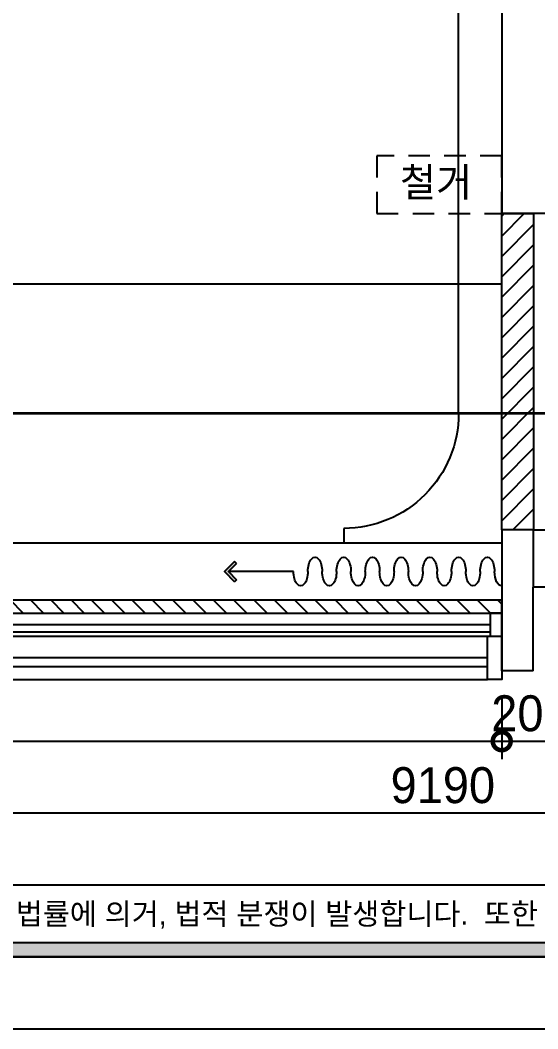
# Model space of a CAD drawing. Header units: millimetres. Extents: x 145965 to 228269, y 99354 to 115204.
# Drawn here: x 177761 to 179564, y 99854 to 103361 of the extents above; entities that cross this region are included whole.
import ezdxf
from ezdxf.enums import TextEntityAlignment as Align

# ---------------------------------------------------------------- set-up
doc = ezdxf.new("R2010")
doc.units = ezdxf.units.MM
doc.header["$LTSCALE"] = 50
doc.linetypes.add('HID', pattern=[2.5, 1.5, -1])
for name, color, linetype in [('0-ELC TEXT', 7, 'Continuous'), ('01. F-소품', 3, 'Continuous'), ('03-WAL NEW', 3, 'Continuous'), ('07-DIM WAL', 5, 'Continuous'), ('3.기호.계단선', 30, 'Continuous'), ('FORM(YOURNAME)-1', 1, 'Continuous'), ('FORM(YOURNAME)-11', 1, 'Continuous'), ('RC-LIGHT', 7, 'Continuous'), ('벽1', 2, 'Continuous'), ('창호', 4, 'Continuous'), ('틀', 8, 'Continuous')]:
    doc.layers.add(name, color=color, linetype=linetype)
doc.styles.add('YOURNAME', font='HY울릉도M.TTF')
doc.styles.add('스타일1', font='HY울릉도M.TTF')
doc.styles.add('코레일둥고', font='Korail_Round_Gothic_Medium.ttf')
doc.dimstyles.new('50', dxfattribs={"dimscale": 50, "dimtxt": 2.5, "dimasz": 2.5, "dimexe": 1.25, "dimexo": 2, "dimtad": 1, "dimdec": 0, "dimtxsty": '스타일1', "dimblk": 'DOTSMALL', "dimcen": 2.5, "dimclrd": 1, "dimclre": 1, "dimclrt": 2, "dimadec": 0, "dimazin": 0, "dimtfac": 1, "dimtdec": 0, "dimtix": 1, "dimtmove": 0, "dimatfit": 3, "dimldrblk": 'DOTSMALL', "dimfxl": 1.25, "dimarcsym": 0})

# ---------------------------------------------------------------- blocks, each defined once
blk = doc.blocks.new('FORM-ELEVATION')
at = {"layer": 'FORM(YOURNAME)-11'}
h = blk.add_hatch(color=256, dxfattribs=at)
h.dxf.hatch_style = 1
h.paths.add_polyline_path([(-10309, 35708), (71691, 35708), (71691, 35508), (-10309, 35508)])
h.paths.add_polyline_path([(-10309, -21492), (71691, -21492), (71691, -21692), (-10309, -21692)])
at = {"layer": 'Defpoints', "color": 158}
blk.add_line((62481, -20692), (-10309, -20692), dxfattribs=at)
for points in [[(-10309, -21692), (71691, -21692), (71691, 35708), (-10309, 35708)], [(-8309, 33708), (61071, 33708), (61071, -19692), (-8309, -19692)]]:
    blk.add_lwpolyline(points, close=True, dxfattribs=at)
at = {"layer": 'FORM(YOURNAME)-11', "color": 250}
blk.add_lwpolyline([(-11309, -22692), (72691, -22692), (72691, 36708), (-11309, 36708)], close=True, dxfattribs=at)
at = {"layer": 'FORM(YOURNAME)-11'}
blk.add_lwpolyline([(-10309, -21492), (71691, -21492), (71691, -21692), (-10309, -21692)], close=True, dxfattribs=at)
at = {"layer": 'FORM(YOURNAME)-11', "color": 1, "style": 'YOURNAME'}
blk.add_text("- 본 도서는 어떠한 경우에도 무단으로 도용할 수 없으며 도용시 '지적재산권' 보호에 관한 법률에 의거, 법적 분쟁이 발생합니다.  또한 본 도서에 관한 모든 저작권은 당사에 있습니다. -", height=300, dxfattribs=at).set_placement((28146, -21092), align=Align.MIDDLE_CENTER)
at = {"layer": 'FORM(YOURNAME)-11', "color": 3, "style": 'YOURNAME'}
for tag, height, p in [('1', 450, (71041, -1219)), ('2', 450, (71041, -1863)), ('3', 450, (71041, -3150)), ('4', 450, (71041, -5081)), ('5', 515, (71041, -7398)), ('6', 515, (71041, -9650)), ('7', 515, (71041, -11903)), ('8', 515, (71041, -14155)), ('9', 515, (71041, -16408)), ('10', 515, (66791, -18596)), ('11', 515, (71041, -18660)), ('12', 515, (66791, -20848)), ('13', 515, (71041, -20848))]:
    blk.add_attdef(tag, text='', height=height, dxfattribs=at).set_placement(p, align=Align.MIDDLE_RIGHT)
blk = doc.blocks.new('_DotSmall')
at = {"color": 0, "linetype": 'ByBlock', "const_width": 0.5}
blk.add_lwpolyline([(-0.0625, 0, 1), (0.0625, 0, 1)], format="xyb", close=True, dxfattribs=at)
blk = doc.blocks.new('*D677')
at = {"layer": '07-DIM WAL', "color": 1, "lineweight": -2}
for p, q in [((174637.9, 101004.4), (174637.9, 100791.9)), ((179437.9, 101004.4), (179437.9, 100791.9)), ((174637.9, 100854.4), (179437.9, 100854.4))]:
    blk.add_line(p, q, dxfattribs=at)
at = {"layer": 'Defpoints', "color": 0}
for p in [(174637.9, 101104.4), (179437.9, 101104.4), (179437.9, 100854.4)]:
    blk.add_point(p, dxfattribs=at)
at = {"layer": '07-DIM WAL', "color": 1, "lineweight": -2, "xscale": 125, "yscale": 125, "zscale": 125, "rotation": 180}
blk.add_blockref('_DotSmall', (174637.9, 100854.4), dxfattribs=at)
at = {"layer": '07-DIM WAL', "color": 1, "lineweight": -2, "xscale": 125, "yscale": 125, "zscale": 125}
blk.add_blockref('_DotSmall', (179437.9, 100854.4), dxfattribs=at)
at = {"layer": '07-DIM WAL', "color": 2, "insert": (177037.9, 100950.8), "char_height": 125, "attachment_point": 5, "style": '스타일1'}
blk.add_mtext('4800', dxfattribs=at)
blk = doc.blocks.new('*D678')
at = {"layer": '07-DIM WAL', "color": 1, "lineweight": -2}
for p, q in [((179437.9, 101004.4), (179437.9, 100791.9)), ((179637.9, 101004.4), (179637.9, 100791.9)), ((179312.9, 100854.4), (179762.9, 100854.4))]:
    blk.add_line(p, q, dxfattribs=at)
at = {"layer": 'Defpoints', "color": 0}
for p in [(179437.9, 101104.4), (179637.9, 101104.4), (179637.9, 100854.4)]:
    blk.add_point(p, dxfattribs=at)
at = {"layer": '07-DIM WAL', "color": 1, "lineweight": -2, "xscale": 125, "yscale": 125, "zscale": 125}
blk.add_blockref('_DotSmall', (179437.9, 100854.4), dxfattribs=at)
at = {"layer": '07-DIM WAL', "color": 1, "lineweight": -2, "xscale": 125, "yscale": 125, "zscale": 125, "rotation": 180}
blk.add_blockref('_DotSmall', (179637.9, 100854.4), dxfattribs=at)
at = {"layer": '07-DIM WAL', "color": 2, "insert": (179537.9, 100950.7), "char_height": 125, "attachment_point": 5, "style": '스타일1'}
blk.add_mtext('200', dxfattribs=at)
blk = doc.blocks.new('*D680')
at = {"layer": '07-DIM WAL', "color": 1, "lineweight": -2}
for p, q in [((174637.9, 101004.4), (174637.9, 100541.9)), ((183827.9, 101004.4), (183827.9, 100541.9)), ((183827.9, 100604.4), (174637.9, 100604.4))]:
    blk.add_line(p, q, dxfattribs=at)
at = {"layer": 'Defpoints', "color": 0}
for p in [(174637.9, 101104.4), (183827.9, 101104.4), (174637.9, 100604.4)]:
    blk.add_point(p, dxfattribs=at)
at = {"layer": '07-DIM WAL', "color": 1, "lineweight": -2, "xscale": 125, "yscale": 125, "zscale": 125, "rotation": 180}
blk.add_blockref('_DotSmall', (174637.9, 100604.4), dxfattribs=at)
at = {"layer": '07-DIM WAL', "color": 1, "lineweight": -2, "xscale": 125, "yscale": 125, "zscale": 125}
blk.add_blockref('_DotSmall', (183827.9, 100604.4), dxfattribs=at)
at = {"layer": '07-DIM WAL', "color": 2, "insert": (179232.9, 100700.8), "char_height": 125, "attachment_point": 5, "style": '스타일1'}
blk.add_mtext('9190', dxfattribs=at)
blk = doc.blocks.new('vidaisejh')
at = {"layer": '3.기호.계단선', "color": 8, "linetype": 'HID'}
blk.add_lwpolyline([(157937.9, 62682.3), (157502.9, 62682.3), (157502.9, 62482.3), (157937.9, 62482.3)], close=True, dxfattribs=at)
at = {"layer": '벽1'}
for p, q in [((157937.9, 66432.3), (157937.9, 62482.3)), ((158447.9, 62482.3), (157937.9, 62482.3)), ((157937.9, 61382.3), (157937.9, 61092.3)), ((158048.7, 61382.3), (157937.9, 61382.3)), ((158048.7, 61182.3), (158048.7, 61382.3)), ((158047.9, 60892.3), (158047.9, 61182.3)), ((158048.7, 61182.3), (158047.9, 61182.3)), ((158047.9, 60892.3), (157937.9, 60892.3))]:
    blk.add_line(p, q, dxfattribs=at)
at = {"layer": '창호'}
for p, q in [((153177.9, 61092.3), (157897.9, 61092.3)), ((157937.9, 61092.3), (157937.9, 60892.3)), ((157937.9, 60892.3), (157937.9, 61092.3)), ((153187.9, 61012.3), (157887.9, 61012.3)), ((153187.9, 60862.3), (157887.9, 60862.3))]:
    blk.add_line(p, q, dxfattribs=at)
for points in [[(157937.9, 61092.3), (157937.9, 60862.3), (157887.9, 60862.3), (157887.9, 61012.3), (157937.9, 61012.3)], [(157937.9, 61092.3), (157897.9, 61092.3), (157897.9, 61012.3)], [(157897.9, 61052.3), (155507.9, 61052.3), (155507.9, 61027.3), (157897.9, 61027.3)], [(157887.9, 60937.3), (155507.9, 60937.3), (155507.9, 60907.3), (157887.9, 60907.3)]]:
    blk.add_lwpolyline(points, dxfattribs=at)
at = {"layer": '틀'}
for p, q in [((158048.7, 61382.3), (161447.9, 61382.3)), ((158048.7, 61182.3), (158048.7, 61382.3)), ((161447.9, 61182.3), (158048.7, 61182.3))]:
    blk.add_line(p, q, dxfattribs=at)
blk = doc.blocks.new('FFSFDF')
at = {"layer": '01. F-소품'}
blk.add_hatch(color=8, dxfattribs=at).paths.add_polyline_path([(1567672.9, 1746751.1), (1567679.9, 1746744.1), (1567715.3, 1746779.4), (1567679.9, 1746814.8), (1567672.9, 1746807.7), (1567701.2, 1746779.4)])
at = {"layer": '01. F-소품', "color": 8}
for p, q in [((1567672.9, 1746807.7), (1567679.9, 1746814.8)), ((1567474.8, 1746779.4), (1567701.2, 1746779.4)), ((1567672.9, 1746751.1), (1567679.9, 1746744.1))]:
    blk.add_line(p, q, dxfattribs=at)
for points in [[(1567672.9, 1746807.7), (1567701.2, 1746779.4), (1567672.9, 1746751.1)], [(1567679.9, 1746814.8), (1567715.3, 1746779.4), (1567679.9, 1746744.1)]]:
    blk.add_lwpolyline(points, dxfattribs=at)
for centre, start_param, end_param in [((1566799.8, 1746779.4), 1.570796, 4.712389), ((1566899.8, 1746779.4), 1.570796, 4.712389), ((1566999.8, 1746779.4), 1.570796, 4.712389), ((1567099.8, 1746779.4), 1.570796, 4.712389), ((1567199.8, 1746779.4), 1.570796, 4.712389), ((1567299.8, 1746779.4), 1.570796, 4.712389), ((1567399.8, 1746779.4), 1.570796, 4.712389), ((1566749.8, 1746779.4), 6.283185, 7.853982), ((1566849.8, 1746779.4), 4.712389, 7.853982), ((1566949.8, 1746779.4), 4.712389, 7.853982), ((1567049.8, 1746779.4), 4.712389, 7.853982), ((1567149.8, 1746779.4), 4.712389, 7.853982), ((1567249.8, 1746779.4), 4.712389, 7.853982), ((1567349.8, 1746779.4), 4.712389, 7.853982), ((1567449.8, 1746779.4), 4.712389, 7.853982)]:
    blk.add_ellipse(centre, major_axis=(0, -50), ratio=0.5, start_param=start_param, end_param=end_param, dxfattribs=at)

msp = doc.modelspace()

# ---------------------------------------------------------------- hatches: boundary and pattern name
at = {"layer": '03-WAL NEW'}
h = msp.add_hatch(dxfattribs=at)
h.set_pattern_fill('_USER', color=256, scale=50, angle=45, pattern_type=0)
h.set_pattern_definition([(45, (170203.953, 108155.51), (-35.35534, 35.35534), [])])
h.paths.add_polyline_path([(179548.7, 101589.4), (179437.9, 101589.4), (179437.9, 102689.4), (179548.7, 102689.4)])
at = {"layer": '3.기호.계단선', "transparency": 33554687}
h = msp.add_hatch(dxfattribs=at)
h.set_pattern_fill('_USER', color=256, scale=50, angle=315, style=0, pattern_type=0)
h.set_pattern_definition([(315, (21500, 40207.184), (35.355339, 35.355339), [])])
h.paths.add_polyline_path([(174637.9, 101299.4), (179437.9, 101299.4), (179437.9, 101344.4), (174637.9, 101344.4)])

# ---------------------------------------------------------------- linework, layer by layer
at = {"layer": '03-WAL NEW'}
msp.add_line((179287.9, 101994.4), (179287.9, 106639.4), dxfattribs=at)
msp.add_lwpolyline([(179548.7, 101589.4), (179437.9, 101589.4), (179437.9, 102689.4), (179548.7, 102689.4)], close=True, dxfattribs=at)
msp.add_lwpolyline([(179287.9, 101994.4, -0.414214), (178887.9, 101594.4)], format="xyb", dxfattribs=at)
msp.add_lwpolyline([(178887.9, 101594.4), (178887.9, 101544.4), (179437.9, 101544.4)], dxfattribs=at)
at = {"layer": '3.기호.계단선', "linetype": 'HID', "const_width": 10}
msp.add_lwpolyline([(180087.9, 104092.6), (180087.9, 103510), (179797.1, 103510), (179797.1, 101994.4), (177723.4, 101994.4)], dxfattribs=at)
at = {"layer": '3.기호.계단선'}
msp.add_lwpolyline([(174637.9, 101299.4), (179437.9, 101299.4), (179437.9, 101344.4), (174637.9, 101344.4), (174637.9, 101299.4)], dxfattribs=at)
at = {"layer": 'RC-LIGHT'}
for p, q in [((174637.9, 102444.4), (179437.9, 102444.4)), ((174637.9, 101544.4), (179437.9, 101544.4))]:
    msp.add_line(p, q, dxfattribs=at)

# ---------------------------------------------------------------- block references
msp.add_blockref('vidaisejh', (21500, 40207.2))
at = {"color": 0, "xscale": -1}
msp.add_blockref('FFSFDF', (1746187.7, -1645335), dxfattribs=at)
at = {"layer": 'FORM(YOURNAME)-1', "xscale": 0.2500000000000001, "yscale": 0.2500000000000001, "zscale": 0.2500000000000001}
msp.add_blockref('FORM-ELEVATION', (170792.5, 105527.4), dxfattribs=at)

# ---------------------------------------------------------------- texts
at = {"layer": '0-ELC TEXT', "color": 10, "style": '코레일둥고'}
msp.add_text('철거', height=100, dxfattribs=at).set_placement((179084, 102748))

# ---------------------------------------------------------------- dimensions: what is measured, and where the dimension line sits
at = {"layer": '07-DIM WAL'}
for base, p1, p2, picture, middle in [((179437.9, 100854.4), (174637.9, 101104.4), (179437.9, 101104.4), '*D677', (177037.9, 100950.8)), ((174637.9, 100604.4), (183827.9, 101104.4), (174637.9, 101104.4), '*D680', (179232.9, 100700.8)), ((179637.9, 100854.4), (179437.9, 101104.4), (179637.9, 101104.4), '*D678', (179537.9, 100950.7))]:
    dim = msp.add_linear_dim(base=base, p1=p1, p2=p2, dimstyle='50', override={"dimtfill": 0}, dxfattribs=at)
    dim.commit()
    dim.dimension.update_dxf_attribs({"geometry": picture, "text_midpoint": middle})

doc.saveas('drawing.dxf')
